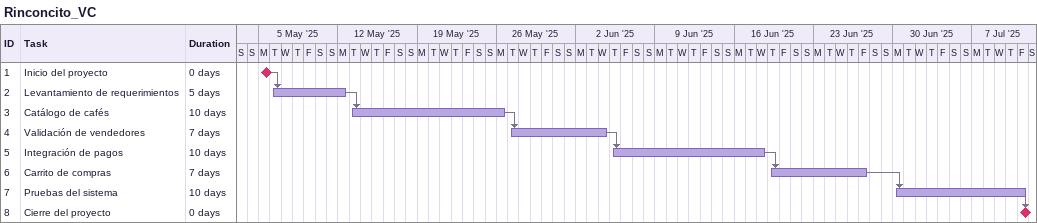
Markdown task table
Rinconcito_VC

| ID | Task | Duration | Start | Finish | Predecessors |
|---|---|---|---|---|---|
| 1 | Inicio del proyecto | 0d | 2025-05-05 | 2025-05-05 |  |
| 2 | Levantamiento de requerimientos | 5d | 2025-05-06 | 2025-05-12 | 1 |
| 3 | Catálogo de cafés | 10d | 2025-05-13 | 2025-05-26 | 2 |
| 4 | Validación de vendedores | 7d | 2025-05-27 | 2025-06-04 | 3 |
| 5 | Integración de pagos | 10d | 2025-06-05 | 2025-06-18 | 4 |
| 6 | Carrito de compras | 7d | 2025-06-19 | 2025-06-27 | 5 |
| 7 | Pruebas del sistema | 10d | 2025-06-30 | 2025-07-11 | 6 |
| 8 | Cierre del proyecto | 0d | 2025-07-11 | 2025-07-11 | 7 |
